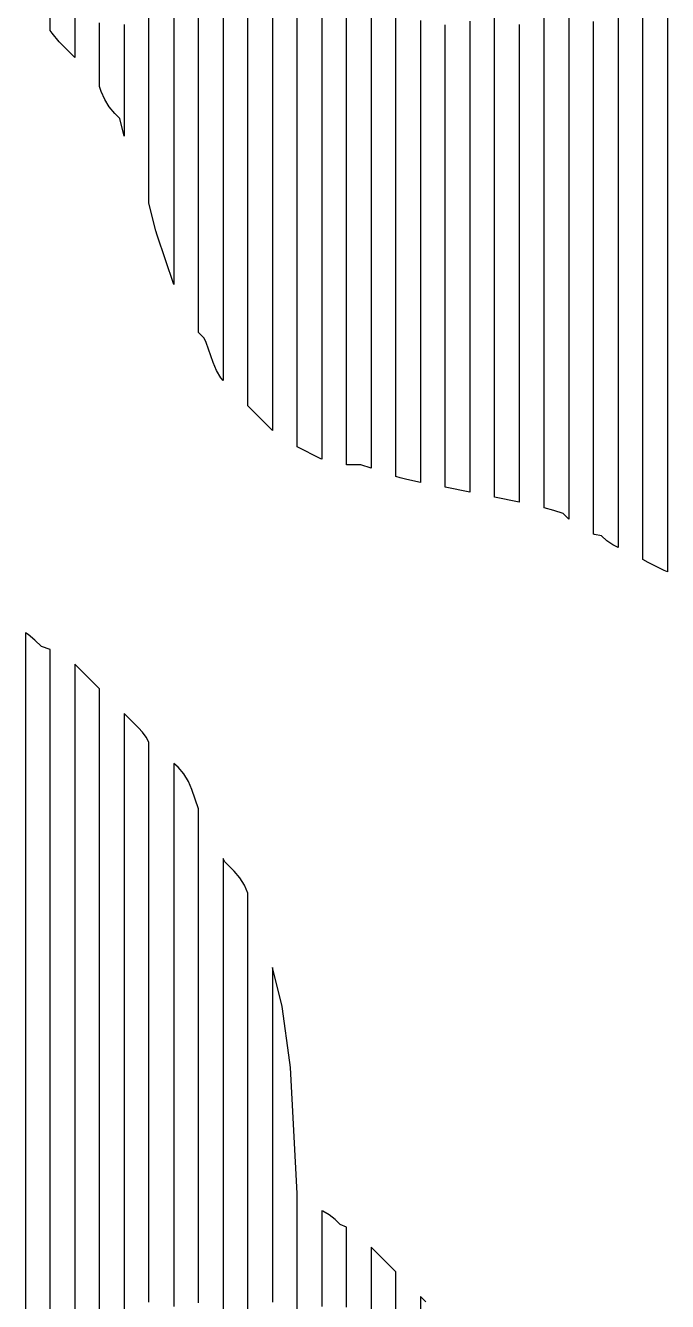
# Model space of a CAD drawing. Header units: metres. Extents: x -6 to 1890, y -8 to 898.
# Drawn here: x 1677.6 to 1781.6, y 435.6 to 642.5 of the extents above; entities that cross this region are included whole.
import ezdxf

# ---------------------------------------------------------------- set-up
doc = ezdxf.new("R2010")
doc.units = ezdxf.units.M
doc.layers.add('PASSADAS_COMPLETAS', color=1, linetype='CONTINUOUS')
doc.layers.add('PECAS_2D', color=3, linetype='CONTINUOUS')

msp = doc.modelspace()

# ---------------------------------------------------------------- linework, layer by layer
at = {"layer": 'PASSADAS_COMPLETAS'}
for points in [[(1701.578, 694.633), (1701.578, 632.739), (1701.578, 631.45), (1701.578, 630.16), (1701.578, 628.871), (1701.578, 627.581), (1701.578, 626.292), (1701.578, 625.003), (1701.578, 623.713), (1701.578, 622.424), (1701.578, 621.134), (1701.578, 600.503), (1698.904, 608.526), (1698.708, 609.196), (1697.578, 613.718), (1697.578, 629.249), (1697.578, 630.543), (1697.578, 631.837), (1697.578, 633.131), (1697.578, 634.425), (1697.578, 635.72), (1697.578, 637.014), (1697.578, 638.308), (1697.578, 639.602), (1697.578, 644.779)], [(1709.578, 687.348), (1709.578, 612.174), (1709.578, 610.877), (1709.578, 608.285), (1709.578, 606.989), (1709.578, 605.693), (1709.578, 604.397), (1709.578, 603.101), (1709.578, 601.805), (1709.578, 599.212), (1709.578, 597.916), (1709.578, 596.62), (1709.578, 584.955), (1709.238, 585.352), (1708.497, 586.552), (1707.952, 587.844), (1706.864, 591.108), (1706.521, 591.794), (1705.578, 592.737), (1705.578, 608.259), (1705.578, 609.552), (1705.578, 610.846), (1705.578, 612.139), (1705.578, 613.433), (1705.578, 614.726), (1705.578, 616.02), (1705.578, 617.313), (1705.578, 618.607), (1705.578, 619.9), (1705.578, 621.193), (1705.578, 623.78), (1705.578, 625.074), (1705.578, 691.041)], [(1717.578, 680.7), (1717.578, 595.031), (1717.578, 593.733), (1717.578, 592.435), (1717.578, 591.137), (1717.578, 589.839), (1717.578, 588.541), (1717.578, 587.243), (1717.578, 585.945), (1717.578, 584.647), (1717.578, 576.859), (1713.578, 580.859), (1713.578, 589.883), (1713.578, 591.172), (1713.578, 592.461), (1713.578, 593.75), (1713.578, 595.039), (1713.578, 597.618), (1713.578, 598.907), (1713.578, 600.196), (1713.578, 609.22), (1713.578, 685.277)], [(1725.578, 674.118), (1725.578, 585.089), (1725.578, 583.798), (1725.578, 582.508), (1725.578, 581.218), (1725.578, 579.927), (1725.578, 578.637), (1725.578, 577.347), (1725.578, 572.186), (1725.441, 572.241), (1721.578, 574.173), (1721.578, 580.63), (1721.578, 581.921), (1721.578, 583.213), (1721.578, 584.504), (1721.578, 585.795), (1721.578, 587.087), (1721.578, 589.669), (1721.578, 677.482)], [(1733.578, 661.585), (1733.578, 581.109), (1733.578, 579.811), (1733.578, 578.513), (1733.578, 577.215), (1733.578, 575.917), (1733.578, 574.619), (1733.578, 570.725), (1731.912, 571.281), (1729.578, 571.281), (1729.578, 575.17), (1729.578, 576.466), (1729.578, 577.763), (1729.578, 579.059), (1729.578, 580.356), (1729.578, 581.652), (1729.578, 582.949), (1729.578, 668.516)], [(1781.578, 661.162), (1781.578, 640.488), (1781.578, 639.196), (1781.578, 637.904), (1781.578, 636.612), (1781.578, 634.028), (1781.578, 632.735), (1781.578, 631.443), (1781.578, 630.151), (1781.578, 628.859), (1781.578, 627.567), (1781.578, 626.275), (1781.578, 624.983), (1781.578, 623.691), (1781.578, 622.398), (1781.578, 621.106), (1781.578, 619.814), (1781.578, 618.522), (1781.578, 615.938), (1781.578, 613.353), (1781.578, 612.061), (1781.578, 610.769), (1781.578, 609.477), (1781.578, 608.185), (1781.578, 604.308), (1781.578, 603.016), (1781.578, 601.724), (1781.578, 600.432), (1781.578, 587.511), (1781.578, 586.219), (1781.578, 584.926), (1781.578, 583.634), (1781.578, 582.342), (1781.578, 581.05), (1781.578, 579.758), (1781.578, 578.466), (1781.578, 577.174), (1781.578, 575.881), (1781.578, 566.837), (1781.578, 565.544), (1781.578, 564.252), (1781.578, 562.96), (1781.578, 561.668), (1781.578, 560.376), (1781.578, 559.084), (1781.578, 553.915), (1781.024, 554.145), (1778.438, 555.437), (1777.578, 555.929), (1777.578, 561.078), (1777.578, 562.365), (1777.578, 563.653), (1777.578, 564.94), (1777.578, 566.227), (1777.578, 567.515), (1777.578, 568.802), (1777.578, 580.387), (1777.578, 581.675), (1777.578, 582.962), (1777.578, 584.249), (1777.578, 585.537), (1777.578, 586.824), (1777.578, 588.111), (1777.578, 590.686), (1777.578, 602.271), (1777.578, 603.559), (1777.578, 604.846), (1777.578, 607.421), (1777.578, 608.708), (1777.578, 609.995), (1777.578, 611.282), (1777.578, 612.57), (1777.578, 613.857), (1777.578, 615.144), (1777.578, 617.719), (1777.578, 619.006), (1777.578, 620.293), (1777.578, 621.581), (1777.578, 622.868), (1777.578, 624.155), (1777.578, 625.443), (1777.578, 626.73), (1777.578, 628.017), (1777.578, 629.304), (1777.578, 630.592), (1777.578, 634.454), (1777.578, 635.741), (1777.578, 637.028), (1777.578, 638.315), (1777.578, 639.603), (1777.578, 640.89), (1777.578, 642.177), (1777.578, 646.039)], [(1741.578, 643.317), (1741.578, 578.758), (1741.578, 577.467), (1741.578, 576.176), (1741.578, 574.884), (1741.578, 573.593), (1741.578, 572.302), (1741.578, 568.428), (1739.36, 568.872), (1738.267, 569.162), (1737.578, 569.392), (1737.578, 573.273), (1737.578, 574.567), (1737.578, 575.861), (1737.578, 577.155), (1737.578, 578.448), (1737.578, 579.742), (1737.578, 583.624), (1737.578, 656.075)], [(1685.578, 645.081), (1685.578, 637.297), (1683.005, 639.869), (1681.869, 641.256), (1681.578, 641.692), (1681.578, 649.448)], [(1757.578, 642.656), (1757.578, 640.075), (1757.578, 637.494), (1757.578, 634.913), (1757.578, 632.332), (1757.578, 629.751), (1757.578, 627.17), (1757.578, 625.88), (1757.578, 624.589), (1757.578, 623.299), (1757.578, 622.009), (1757.578, 620.718), (1757.578, 619.428), (1757.578, 618.137), (1757.578, 616.847), (1757.578, 615.556), (1757.578, 614.266), (1757.578, 612.975), (1757.578, 611.685), (1757.578, 610.394), (1757.578, 609.104), (1757.578, 607.814), (1757.578, 606.523), (1757.578, 605.233), (1757.578, 575.552), (1757.578, 574.262), (1757.578, 572.971), (1757.578, 571.681), (1757.578, 570.39), (1757.578, 569.1), (1757.578, 565.229), (1753.578, 566.029), (1753.578, 569.895), (1753.578, 571.184), (1753.578, 572.473), (1753.578, 573.761), (1753.578, 575.05), (1753.578, 576.339), (1753.578, 608.559), (1753.578, 609.848), (1753.578, 611.137), (1753.578, 612.426), (1753.578, 613.714), (1753.578, 615.003), (1753.578, 616.292), (1753.578, 617.581), (1753.578, 618.87), (1753.578, 620.158), (1753.578, 621.447), (1753.578, 622.736), (1753.578, 624.025), (1753.578, 627.891), (1753.578, 630.469), (1753.578, 633.047), (1753.578, 635.624), (1753.578, 639.491), (1753.578, 642.068), (1753.578, 644.646)], [(1765.578, 643.743), (1765.578, 641.163), (1765.578, 638.583), (1765.578, 636.002), (1765.578, 633.422), (1765.578, 632.132), (1765.578, 630.842), (1765.578, 629.552), (1765.578, 628.262), (1765.578, 626.972), (1765.578, 625.682), (1765.578, 621.811), (1765.578, 620.521), (1765.578, 619.231), (1765.578, 617.941), (1765.578, 616.651), (1765.578, 615.361), (1765.578, 614.071), (1765.578, 612.781), (1765.578, 611.491), (1765.578, 610.201), (1765.578, 608.91), (1765.578, 607.62), (1765.578, 606.33), (1765.578, 605.04), (1765.578, 602.46), (1765.578, 601.17), (1765.578, 599.88), (1765.578, 598.59), (1765.578, 597.3), (1765.578, 596.01), (1765.578, 594.719), (1765.578, 574.078), (1765.578, 572.788), (1765.578, 571.498), (1765.578, 570.208), (1765.578, 568.917), (1765.578, 567.627), (1765.578, 566.337), (1765.578, 562.467), (1764.666, 563.379), (1763.158, 563.881), (1761.578, 564.276), (1761.578, 568.176), (1761.578, 569.476), (1761.578, 570.776), (1761.578, 572.076), (1761.578, 573.376), (1761.578, 574.676), (1761.578, 599.375), (1761.578, 600.675), (1761.578, 601.975), (1761.578, 603.275), (1761.578, 604.575), (1761.578, 605.875), (1761.578, 607.174), (1761.578, 608.474), (1761.578, 609.774), (1761.578, 611.074), (1761.578, 612.374), (1761.578, 613.674), (1761.578, 614.974), (1761.578, 616.274), (1761.578, 617.574), (1761.578, 618.874), (1761.578, 622.774), (1761.578, 624.074), (1761.578, 625.374), (1761.578, 626.674), (1761.578, 627.974), (1761.578, 629.273), (1761.578, 630.573), (1761.578, 634.473), (1761.578, 637.073), (1761.578, 639.673), (1761.578, 642.273), (1761.578, 644.873)], [(1773.578, 644.401), (1773.578, 641.819), (1773.578, 639.236), (1773.578, 637.945), (1773.578, 636.654), (1773.578, 635.362), (1773.578, 634.071), (1773.578, 632.78), (1773.578, 631.489), (1773.578, 627.615), (1773.578, 626.324), (1773.578, 625.033), (1773.578, 623.742), (1773.578, 622.45), (1773.578, 621.159), (1773.578, 619.868), (1773.578, 618.577), (1773.578, 617.285), (1773.578, 615.994), (1773.578, 614.703), (1773.578, 613.412), (1773.578, 612.121), (1773.578, 610.829), (1773.578, 609.538), (1773.578, 608.247), (1773.578, 606.956), (1773.578, 605.664), (1773.578, 604.373), (1773.578, 603.082), (1773.578, 595.335), (1773.578, 594.044), (1773.578, 592.752), (1773.578, 591.461), (1773.578, 590.17), (1773.578, 588.879), (1773.578, 587.587), (1773.578, 586.296), (1773.578, 585.005), (1773.578, 570.802), (1773.578, 569.51), (1773.578, 568.219), (1773.578, 566.928), (1773.578, 565.637), (1773.578, 564.346), (1773.578, 563.054), (1773.578, 557.889), (1772.753, 558.301), (1771.776, 558.959), (1770.894, 559.737), (1769.755, 559.973), (1769.578, 560.034), (1769.578, 565.23), (1769.578, 566.529), (1769.578, 567.827), (1769.578, 569.126), (1769.578, 570.425), (1769.578, 571.724), (1769.578, 573.023), (1769.578, 591.208), (1769.578, 592.507), (1769.578, 593.806), (1769.578, 595.105), (1769.578, 596.404), (1769.578, 597.703), (1769.578, 599.002), (1769.578, 604.198), (1769.578, 606.795), (1769.578, 608.094), (1769.578, 609.393), (1769.578, 611.991), (1769.578, 613.29), (1769.578, 614.589), (1769.578, 615.888), (1769.578, 617.187), (1769.578, 618.486), (1769.578, 619.785), (1769.578, 621.084), (1769.578, 622.383), (1769.578, 623.682), (1769.578, 624.98), (1769.578, 627.578), (1769.578, 628.877), (1769.578, 630.176), (1769.578, 631.475), (1769.578, 632.774), (1769.578, 634.073), (1769.578, 635.372), (1769.578, 637.97), (1769.578, 640.568), (1769.578, 643.165)], [(1693.578, 642.662), (1693.578, 641.371), (1693.578, 640.079), (1693.578, 638.788), (1693.578, 637.497), (1693.578, 636.205), (1693.578, 624.583), (1692.857, 627.433), (1692.054, 628.236), (1691.142, 629.3), (1690.4, 630.5), (1689.855, 631.793), (1689.578, 632.625), (1689.578, 641.652), (1689.578, 642.942)], [(1749.578, 643.209), (1749.578, 640.62), (1749.578, 638.031), (1749.578, 635.442), (1749.578, 632.853), (1749.578, 630.263), (1749.578, 628.969), (1749.578, 626.38), (1749.578, 623.79), (1749.578, 622.496), (1749.578, 619.907), (1749.578, 618.612), (1749.578, 617.318), (1749.578, 616.023), (1749.578, 614.728), (1749.578, 575.891), (1749.578, 574.596), (1749.578, 573.301), (1749.578, 572.007), (1749.578, 570.712), (1749.578, 566.828), (1745.578, 567.628), (1745.578, 571.506), (1745.578, 572.799), (1745.578, 574.091), (1745.578, 575.384), (1745.578, 576.677), (1745.578, 577.969), (1745.578, 632.257), (1745.578, 633.55), (1745.578, 634.842), (1745.578, 636.135), (1745.578, 637.428), (1745.578, 638.72), (1745.578, 641.305), (1745.578, 642.598)], [(1681.578, 380.275), (1681.578, 481.578), (1681.578, 482.876), (1681.578, 484.175), (1681.578, 485.474), (1681.578, 486.773), (1681.578, 488.071), (1681.578, 489.37), (1681.578, 491.968), (1681.578, 494.565), (1681.578, 497.163), (1681.578, 499.76), (1681.578, 502.358), (1681.578, 504.955), (1681.578, 507.553), (1681.578, 510.15), (1681.578, 512.748), (1681.578, 515.345), (1681.578, 517.943), (1681.578, 520.54), (1681.578, 523.138), (1681.578, 525.735), (1681.578, 528.333), (1681.578, 530.93), (1681.578, 533.528), (1681.578, 534.826), (1681.578, 541.32), (1680.137, 541.8), (1679.071, 542.867), (1678.006, 543.779), (1677.578, 544.043), (1677.578, 537.596), (1677.578, 536.307), (1677.578, 533.728), (1677.578, 531.149), (1677.578, 528.57), (1677.578, 525.991), (1677.578, 523.412), (1677.578, 520.833), (1677.578, 518.254), (1677.578, 515.675), (1677.578, 513.096), (1677.578, 510.518), (1677.578, 507.939), (1677.578, 505.36), (1677.578, 502.781), (1677.578, 498.912), (1677.578, 496.334), (1677.578, 493.755), (1677.578, 492.465), (1677.578, 489.886), (1677.578, 488.597), (1677.578, 382.862)], [(1689.578, 370.294), (1689.578, 461.047), (1689.578, 462.343), (1689.578, 463.639), (1689.578, 464.936), (1689.578, 466.232), (1689.578, 467.529), (1689.578, 468.825), (1689.578, 470.122), (1689.578, 471.418), (1689.578, 472.715), (1689.578, 475.308), (1689.578, 477.9), (1689.578, 480.493), (1689.578, 483.086), (1689.578, 485.679), (1689.578, 488.272), (1689.578, 490.865), (1689.578, 493.458), (1689.578, 496.051), (1689.578, 498.644), (1689.578, 501.237), (1689.578, 503.83), (1689.578, 506.423), (1689.578, 509.016), (1689.578, 511.608), (1689.578, 514.201), (1689.578, 516.794), (1689.578, 519.387), (1689.578, 521.98), (1689.578, 524.573), (1689.578, 527.166), (1689.578, 528.462), (1689.578, 534.945), (1685.578, 538.945), (1685.578, 531.205), (1685.578, 529.915), (1685.578, 527.335), (1685.578, 524.755), (1685.578, 522.175), (1685.578, 519.595), (1685.578, 517.015), (1685.578, 514.435), (1685.578, 510.565), (1685.578, 507.985), (1685.578, 505.405), (1685.578, 502.826), (1685.578, 500.246), (1685.578, 497.666), (1685.578, 495.086), (1685.578, 492.506), (1685.578, 489.926), (1685.578, 487.346), (1685.578, 484.766), (1685.578, 482.186), (1685.578, 480.896), (1685.578, 479.606), (1685.578, 478.316), (1685.578, 477.026), (1685.578, 475.736), (1685.578, 474.446), (1685.578, 473.156), (1685.578, 376.408)], [(1697.578, 435.503), (1697.578, 436.8), (1697.578, 438.097), (1697.578, 439.394), (1697.578, 440.691), (1697.578, 441.987), (1697.578, 443.284), (1697.578, 444.581), (1697.578, 445.878), (1697.578, 447.175), (1697.578, 448.472), (1697.578, 449.769), (1697.578, 451.066), (1697.578, 452.363), (1697.578, 453.659), (1697.578, 456.253), (1697.578, 458.847), (1697.578, 460.144), (1697.578, 461.441), (1697.578, 464.035), (1697.578, 465.331), (1697.578, 467.925), (1697.578, 470.519), (1697.578, 473.113), (1697.578, 475.707), (1697.578, 478.3), (1697.578, 479.597), (1697.578, 482.191), (1697.578, 484.785), (1697.578, 487.379), (1697.578, 489.972), (1697.578, 492.566), (1697.578, 495.16), (1697.578, 497.754), (1697.578, 500.348), (1697.578, 502.941), (1697.578, 505.535), (1697.578, 508.129), (1697.578, 510.723), (1697.578, 513.317), (1697.578, 515.91), (1697.578, 518.504), (1697.578, 526.285), (1697.098, 527.13), (1696.526, 527.923), (1695.875, 528.648), (1693.578, 530.945), (1693.578, 524.475), (1693.578, 523.181), (1693.578, 520.594), (1693.578, 518.006), (1693.578, 515.418), (1693.578, 512.83), (1693.578, 510.242), (1693.578, 507.655), (1693.578, 503.773), (1693.578, 501.185), (1693.578, 498.597), (1693.578, 496.009), (1693.578, 493.422), (1693.578, 490.834), (1693.578, 488.246), (1693.578, 485.658), (1693.578, 483.07), (1693.578, 480.483), (1693.578, 477.895), (1693.578, 475.307), (1693.578, 472.719), (1693.578, 470.131), (1693.578, 467.544), (1693.578, 464.956), (1693.578, 462.368), (1693.578, 459.78), (1693.578, 458.486), (1693.578, 457.192), (1693.578, 455.899), (1693.578, 453.311), (1693.578, 452.017), (1693.578, 449.429), (1693.578, 448.135), (1693.578, 446.841), (1693.578, 445.547), (1693.578, 444.253), (1693.578, 442.96), (1693.578, 422.257)], [(1705.578, 435.423), (1705.578, 436.714), (1705.578, 438.006), (1705.578, 440.589), (1705.578, 441.881), (1705.578, 443.172), (1705.578, 444.464), (1705.578, 447.047), (1705.578, 448.339), (1705.578, 449.63), (1705.578, 450.922), (1705.578, 452.214), (1705.578, 453.505), (1705.578, 454.797), (1705.578, 456.088), (1705.578, 457.38), (1705.578, 458.672), (1705.578, 459.963), (1705.578, 461.255), (1705.578, 462.547), (1705.578, 463.838), (1705.578, 465.13), (1705.578, 466.421), (1705.578, 467.713), (1705.578, 469.005), (1705.578, 471.588), (1705.578, 474.171), (1705.578, 476.754), (1705.578, 478.046), (1705.578, 480.629), (1705.578, 483.212), (1705.578, 484.504), (1705.578, 487.087), (1705.578, 489.67), (1705.578, 492.254), (1705.578, 494.837), (1705.578, 497.42), (1705.578, 500.003), (1705.578, 502.586), (1705.578, 505.17), (1705.578, 506.461), (1705.578, 515.503), (1704.536, 518.628), (1703.988, 519.927), (1703.23, 521.147), (1702.282, 522.24), (1701.578, 522.83), (1701.578, 513.768), (1701.578, 512.474), (1701.578, 509.884), (1701.578, 507.295), (1701.578, 504.706), (1701.578, 502.117), (1701.578, 499.528), (1701.578, 496.938), (1701.578, 494.349), (1701.578, 491.76), (1701.578, 489.171), (1701.578, 486.582), (1701.578, 483.992), (1701.578, 481.403), (1701.578, 478.814), (1701.578, 476.225), (1701.578, 474.93), (1701.578, 472.341), (1701.578, 471.046), (1701.578, 468.457), (1701.578, 467.163), (1701.578, 464.573), (1701.578, 463.279), (1701.578, 461.984), (1701.578, 460.69), (1701.578, 459.395), (1701.578, 458.1), (1701.578, 456.806), (1701.578, 455.511), (1701.578, 452.922), (1701.578, 451.628), (1701.578, 450.333), (1701.578, 449.038), (1701.578, 447.744), (1701.578, 446.449), (1701.578, 445.155), (1701.578, 443.86), (1701.578, 442.565), (1701.578, 441.271), (1701.578, 439.976), (1701.578, 438.682), (1701.578, 437.387), (1701.578, 436.092), (1701.578, 434.798)], [(1713.578, 433.237), (1713.578, 435.825), (1713.578, 438.414), (1713.578, 443.592), (1713.578, 444.886), (1713.578, 446.181), (1713.578, 447.475), (1713.578, 448.769), (1713.578, 451.358), (1713.578, 452.652), (1713.578, 453.947), (1713.578, 455.241), (1713.578, 456.536), (1713.578, 457.83), (1713.578, 459.124), (1713.578, 460.419), (1713.578, 461.713), (1713.578, 464.302), (1713.578, 465.596), (1713.578, 466.891), (1713.578, 468.185), (1713.578, 469.48), (1713.578, 470.774), (1713.578, 472.068), (1713.578, 473.363), (1713.578, 474.657), (1713.578, 475.952), (1713.578, 477.246), (1713.578, 478.54), (1713.578, 479.835), (1713.578, 481.129), (1713.578, 482.423), (1713.578, 483.718), (1713.578, 501.839), (1713.04, 503.116), (1712.298, 504.316), (1711.386, 505.381), (1709.845, 506.922), (1709.578, 507.456), (1709.578, 497.13), (1709.578, 495.84), (1709.578, 494.549), (1709.578, 491.967), (1709.578, 489.386), (1709.578, 488.095), (1709.578, 485.514), (1709.578, 482.932), (1709.578, 481.642), (1709.578, 480.351), (1709.578, 479.06), (1709.578, 477.769), (1709.578, 476.479), (1709.578, 475.188), (1709.578, 473.897), (1709.578, 472.607), (1709.578, 470.025), (1709.578, 468.734), (1709.578, 467.444), (1709.578, 466.153), (1709.578, 464.862), (1709.578, 463.571), (1709.578, 462.281), (1709.578, 460.99), (1709.578, 459.699), (1709.578, 458.408), (1709.578, 457.118), (1709.578, 455.827), (1709.578, 454.536), (1709.578, 453.246), (1709.578, 451.955), (1709.578, 450.664), (1709.578, 449.373), (1709.578, 448.083), (1709.578, 445.501), (1709.578, 442.92), (1709.578, 441.629), (1709.578, 440.338), (1709.578, 439.048), (1709.578, 437.757), (1709.578, 436.466), (1709.578, 433.885)], [(1721.578, 432.364), (1721.578, 436.257), (1721.578, 438.853), (1721.578, 441.448), (1721.578, 444.044), (1721.578, 445.342), (1721.578, 446.639), (1721.578, 453.128), (1720.502, 473.572), (1720.423, 474.381), (1719.13, 483.429), (1718.95, 484.349), (1717.658, 489.52), (1717.578, 489.793), (1717.578, 448.439), (1717.578, 447.147), (1717.578, 443.27), (1717.578, 440.685), (1717.578, 438.101), (1717.578, 435.516)], [(1729.578, 434.714), (1729.578, 437.305), (1729.578, 439.896), (1729.578, 441.191), (1729.578, 447.667), (1728.574, 448.098), (1727.73, 448.935), (1726.776, 449.661), (1725.734, 450.256), (1725.578, 450.319), (1725.578, 443.857), (1725.578, 442.565), (1725.578, 439.98), (1725.578, 437.396), (1725.578, 434.811)], [(1737.578, 433.927), (1737.578, 440.411), (1733.578, 444.411), (1733.578, 437.925), (1733.578, 436.628), (1733.578, 434.033)], [(1742.409, 435.58), (1741.578, 436.411), (1741.578, 429.965)]]:
    msp.add_lwpolyline(points, dxfattribs=at)
at = {"layer": 'PECAS_2D'}
for points in [[(1701.578, 694.633), (1701.578, 632.739), (1701.578, 631.45), (1701.578, 630.16), (1701.578, 628.871), (1701.578, 627.581), (1701.578, 626.292), (1701.578, 625.003), (1701.578, 623.713), (1701.578, 622.424), (1701.578, 621.134), (1701.578, 600.503), (1698.904, 608.526), (1698.708, 609.196), (1697.578, 613.718), (1697.578, 629.249), (1697.578, 630.543), (1697.578, 631.837), (1697.578, 633.131), (1697.578, 634.425), (1697.578, 635.72), (1697.578, 637.014), (1697.578, 638.308), (1697.578, 639.602), (1697.578, 644.779)], [(1709.578, 687.348), (1709.578, 612.174), (1709.578, 610.877), (1709.578, 608.285), (1709.578, 606.989), (1709.578, 605.693), (1709.578, 604.397), (1709.578, 603.101), (1709.578, 601.805), (1709.578, 599.212), (1709.578, 597.916), (1709.578, 596.62), (1709.578, 584.955), (1709.238, 585.352), (1708.497, 586.552), (1707.952, 587.844), (1706.864, 591.108), (1706.521, 591.794), (1705.578, 592.737), (1705.578, 608.259), (1705.578, 609.552), (1705.578, 610.846), (1705.578, 612.139), (1705.578, 613.433), (1705.578, 614.726), (1705.578, 616.02), (1705.578, 617.313), (1705.578, 618.607), (1705.578, 619.9), (1705.578, 621.193), (1705.578, 623.78), (1705.578, 625.074), (1705.578, 691.041)], [(1717.578, 680.7), (1717.578, 595.031), (1717.578, 593.733), (1717.578, 592.435), (1717.578, 591.137), (1717.578, 589.839), (1717.578, 588.541), (1717.578, 587.243), (1717.578, 585.945), (1717.578, 584.647), (1717.578, 576.859), (1713.578, 580.859), (1713.578, 589.883), (1713.578, 591.172), (1713.578, 592.461), (1713.578, 593.75), (1713.578, 595.039), (1713.578, 597.618), (1713.578, 598.907), (1713.578, 600.196), (1713.578, 609.22), (1713.578, 685.277)], [(1725.578, 674.118), (1725.578, 585.089), (1725.578, 583.798), (1725.578, 582.508), (1725.578, 581.218), (1725.578, 579.927), (1725.578, 578.637), (1725.578, 577.347), (1725.578, 572.186), (1725.441, 572.241), (1721.578, 574.173), (1721.578, 580.63), (1721.578, 581.921), (1721.578, 583.213), (1721.578, 584.504), (1721.578, 585.795), (1721.578, 587.087), (1721.578, 589.669), (1721.578, 677.482)], [(1733.578, 661.585), (1733.578, 581.109), (1733.578, 579.811), (1733.578, 578.513), (1733.578, 577.215), (1733.578, 575.917), (1733.578, 574.619), (1733.578, 570.725), (1731.912, 571.281), (1729.578, 571.281), (1729.578, 575.17), (1729.578, 576.466), (1729.578, 577.763), (1729.578, 579.059), (1729.578, 580.356), (1729.578, 581.652), (1729.578, 582.949), (1729.578, 668.516)], [(1781.578, 661.162), (1781.578, 640.488), (1781.578, 639.196), (1781.578, 637.904), (1781.578, 636.612), (1781.578, 634.028), (1781.578, 632.735), (1781.578, 631.443), (1781.578, 630.151), (1781.578, 628.859), (1781.578, 627.567), (1781.578, 626.275), (1781.578, 624.983), (1781.578, 623.691), (1781.578, 622.398), (1781.578, 621.106), (1781.578, 619.814), (1781.578, 618.522), (1781.578, 615.938), (1781.578, 613.353), (1781.578, 612.061), (1781.578, 610.769), (1781.578, 609.477), (1781.578, 608.185), (1781.578, 604.308), (1781.578, 603.016), (1781.578, 601.724), (1781.578, 600.432), (1781.578, 587.511), (1781.578, 586.219), (1781.578, 584.926), (1781.578, 583.634), (1781.578, 582.342), (1781.578, 581.05), (1781.578, 579.758), (1781.578, 578.466), (1781.578, 577.174), (1781.578, 575.881), (1781.578, 566.837), (1781.578, 565.544), (1781.578, 564.252), (1781.578, 562.96), (1781.578, 561.668), (1781.578, 560.376), (1781.578, 559.084), (1781.578, 553.915), (1781.024, 554.145), (1778.438, 555.437), (1777.578, 555.929), (1777.578, 561.078), (1777.578, 562.365), (1777.578, 563.653), (1777.578, 564.94), (1777.578, 566.227), (1777.578, 567.515), (1777.578, 568.802), (1777.578, 580.387), (1777.578, 581.675), (1777.578, 582.962), (1777.578, 584.249), (1777.578, 585.537), (1777.578, 586.824), (1777.578, 588.111), (1777.578, 590.686), (1777.578, 602.271), (1777.578, 603.559), (1777.578, 604.846), (1777.578, 607.421), (1777.578, 608.708), (1777.578, 609.995), (1777.578, 611.282), (1777.578, 612.57), (1777.578, 613.857), (1777.578, 615.144), (1777.578, 617.719), (1777.578, 619.006), (1777.578, 620.293), (1777.578, 621.581), (1777.578, 622.868), (1777.578, 624.155), (1777.578, 625.443), (1777.578, 626.73), (1777.578, 628.017), (1777.578, 629.304), (1777.578, 630.592), (1777.578, 634.454), (1777.578, 635.741), (1777.578, 637.028), (1777.578, 638.315), (1777.578, 639.603), (1777.578, 640.89), (1777.578, 642.177), (1777.578, 646.039)], [(1741.578, 643.317), (1741.578, 578.758), (1741.578, 577.467), (1741.578, 576.176), (1741.578, 574.884), (1741.578, 573.593), (1741.578, 572.302), (1741.578, 568.428), (1739.36, 568.872), (1738.267, 569.162), (1737.578, 569.392), (1737.578, 573.273), (1737.578, 574.567), (1737.578, 575.861), (1737.578, 577.155), (1737.578, 578.448), (1737.578, 579.742), (1737.578, 583.624), (1737.578, 656.075)], [(1685.578, 645.081), (1685.578, 637.297), (1683.005, 639.869), (1681.869, 641.256), (1681.578, 641.692), (1681.578, 649.448)], [(1757.578, 642.656), (1757.578, 640.075), (1757.578, 637.494), (1757.578, 634.913), (1757.578, 632.332), (1757.578, 629.751), (1757.578, 627.17), (1757.578, 625.88), (1757.578, 624.589), (1757.578, 623.299), (1757.578, 622.009), (1757.578, 620.718), (1757.578, 619.428), (1757.578, 618.137), (1757.578, 616.847), (1757.578, 615.556), (1757.578, 614.266), (1757.578, 612.975), (1757.578, 611.685), (1757.578, 610.394), (1757.578, 609.104), (1757.578, 607.814), (1757.578, 606.523), (1757.578, 605.233), (1757.578, 575.552), (1757.578, 574.262), (1757.578, 572.971), (1757.578, 571.681), (1757.578, 570.39), (1757.578, 569.1), (1757.578, 565.229), (1753.578, 566.029), (1753.578, 569.895), (1753.578, 571.184), (1753.578, 572.473), (1753.578, 573.761), (1753.578, 575.05), (1753.578, 576.339), (1753.578, 608.559), (1753.578, 609.848), (1753.578, 611.137), (1753.578, 612.426), (1753.578, 613.714), (1753.578, 615.003), (1753.578, 616.292), (1753.578, 617.581), (1753.578, 618.87), (1753.578, 620.158), (1753.578, 621.447), (1753.578, 622.736), (1753.578, 624.025), (1753.578, 627.891), (1753.578, 630.469), (1753.578, 633.047), (1753.578, 635.624), (1753.578, 639.491), (1753.578, 642.068), (1753.578, 644.646)], [(1765.578, 643.743), (1765.578, 641.163), (1765.578, 638.583), (1765.578, 636.002), (1765.578, 633.422), (1765.578, 632.132), (1765.578, 630.842), (1765.578, 629.552), (1765.578, 628.262), (1765.578, 626.972), (1765.578, 625.682), (1765.578, 621.811), (1765.578, 620.521), (1765.578, 619.231), (1765.578, 617.941), (1765.578, 616.651), (1765.578, 615.361), (1765.578, 614.071), (1765.578, 612.781), (1765.578, 611.491), (1765.578, 610.201), (1765.578, 608.91), (1765.578, 607.62), (1765.578, 606.33), (1765.578, 605.04), (1765.578, 602.46), (1765.578, 601.17), (1765.578, 599.88), (1765.578, 598.59), (1765.578, 597.3), (1765.578, 596.01), (1765.578, 594.719), (1765.578, 574.078), (1765.578, 572.788), (1765.578, 571.498), (1765.578, 570.208), (1765.578, 568.917), (1765.578, 567.627), (1765.578, 566.337), (1765.578, 562.467), (1764.666, 563.379), (1763.158, 563.881), (1761.578, 564.276), (1761.578, 568.176), (1761.578, 569.476), (1761.578, 570.776), (1761.578, 572.076), (1761.578, 573.376), (1761.578, 574.676), (1761.578, 599.375), (1761.578, 600.675), (1761.578, 601.975), (1761.578, 603.275), (1761.578, 604.575), (1761.578, 605.875), (1761.578, 607.174), (1761.578, 608.474), (1761.578, 609.774), (1761.578, 611.074), (1761.578, 612.374), (1761.578, 613.674), (1761.578, 614.974), (1761.578, 616.274), (1761.578, 617.574), (1761.578, 618.874), (1761.578, 622.774), (1761.578, 624.074), (1761.578, 625.374), (1761.578, 626.674), (1761.578, 627.974), (1761.578, 629.273), (1761.578, 630.573), (1761.578, 634.473), (1761.578, 637.073), (1761.578, 639.673), (1761.578, 642.273), (1761.578, 644.873)], [(1773.578, 644.401), (1773.578, 641.819), (1773.578, 639.236), (1773.578, 637.945), (1773.578, 636.654), (1773.578, 635.362), (1773.578, 634.071), (1773.578, 632.78), (1773.578, 631.489), (1773.578, 627.615), (1773.578, 626.324), (1773.578, 625.033), (1773.578, 623.742), (1773.578, 622.45), (1773.578, 621.159), (1773.578, 619.868), (1773.578, 618.577), (1773.578, 617.285), (1773.578, 615.994), (1773.578, 614.703), (1773.578, 613.412), (1773.578, 612.121), (1773.578, 610.829), (1773.578, 609.538), (1773.578, 608.247), (1773.578, 606.956), (1773.578, 605.664), (1773.578, 604.373), (1773.578, 603.082), (1773.578, 595.335), (1773.578, 594.044), (1773.578, 592.752), (1773.578, 591.461), (1773.578, 590.17), (1773.578, 588.879), (1773.578, 587.587), (1773.578, 586.296), (1773.578, 585.005), (1773.578, 570.802), (1773.578, 569.51), (1773.578, 568.219), (1773.578, 566.928), (1773.578, 565.637), (1773.578, 564.346), (1773.578, 563.054), (1773.578, 557.889), (1772.753, 558.301), (1771.776, 558.959), (1770.894, 559.737), (1769.755, 559.973), (1769.578, 560.034), (1769.578, 565.23), (1769.578, 566.529), (1769.578, 567.827), (1769.578, 569.126), (1769.578, 570.425), (1769.578, 571.724), (1769.578, 573.023), (1769.578, 591.208), (1769.578, 592.507), (1769.578, 593.806), (1769.578, 595.105), (1769.578, 596.404), (1769.578, 597.703), (1769.578, 599.002), (1769.578, 604.198), (1769.578, 606.795), (1769.578, 608.094), (1769.578, 609.393), (1769.578, 611.991), (1769.578, 613.29), (1769.578, 614.589), (1769.578, 615.888), (1769.578, 617.187), (1769.578, 618.486), (1769.578, 619.785), (1769.578, 621.084), (1769.578, 622.383), (1769.578, 623.682), (1769.578, 624.98), (1769.578, 627.578), (1769.578, 628.877), (1769.578, 630.176), (1769.578, 631.475), (1769.578, 632.774), (1769.578, 634.073), (1769.578, 635.372), (1769.578, 637.97), (1769.578, 640.568), (1769.578, 643.165)], [(1693.578, 642.662), (1693.578, 641.371), (1693.578, 640.079), (1693.578, 638.788), (1693.578, 637.497), (1693.578, 636.205), (1693.578, 624.583), (1692.857, 627.433), (1692.054, 628.236), (1691.142, 629.3), (1690.4, 630.5), (1689.855, 631.793), (1689.578, 632.625), (1689.578, 641.652), (1689.578, 642.942)], [(1749.578, 643.209), (1749.578, 640.62), (1749.578, 638.031), (1749.578, 635.442), (1749.578, 632.853), (1749.578, 630.263), (1749.578, 628.969), (1749.578, 626.38), (1749.578, 623.79), (1749.578, 622.496), (1749.578, 619.907), (1749.578, 618.612), (1749.578, 617.318), (1749.578, 616.023), (1749.578, 614.728), (1749.578, 575.891), (1749.578, 574.596), (1749.578, 573.301), (1749.578, 572.007), (1749.578, 570.712), (1749.578, 566.828), (1745.578, 567.628), (1745.578, 571.506), (1745.578, 572.799), (1745.578, 574.091), (1745.578, 575.384), (1745.578, 576.677), (1745.578, 577.969), (1745.578, 632.257), (1745.578, 633.55), (1745.578, 634.842), (1745.578, 636.135), (1745.578, 637.428), (1745.578, 638.72), (1745.578, 641.305), (1745.578, 642.598)], [(1681.578, 380.275), (1681.578, 481.578), (1681.578, 482.876), (1681.578, 484.175), (1681.578, 485.474), (1681.578, 486.773), (1681.578, 488.071), (1681.578, 489.37), (1681.578, 491.968), (1681.578, 494.565), (1681.578, 497.163), (1681.578, 499.76), (1681.578, 502.358), (1681.578, 504.955), (1681.578, 507.553), (1681.578, 510.15), (1681.578, 512.748), (1681.578, 515.345), (1681.578, 517.943), (1681.578, 520.54), (1681.578, 523.138), (1681.578, 525.735), (1681.578, 528.333), (1681.578, 530.93), (1681.578, 533.528), (1681.578, 534.826), (1681.578, 541.32), (1680.137, 541.8), (1679.071, 542.867), (1678.006, 543.779), (1677.578, 544.043), (1677.578, 537.596), (1677.578, 536.307), (1677.578, 533.728), (1677.578, 531.149), (1677.578, 528.57), (1677.578, 525.991), (1677.578, 523.412), (1677.578, 520.833), (1677.578, 518.254), (1677.578, 515.675), (1677.578, 513.096), (1677.578, 510.518), (1677.578, 507.939), (1677.578, 505.36), (1677.578, 502.781), (1677.578, 498.912), (1677.578, 496.334), (1677.578, 493.755), (1677.578, 492.465), (1677.578, 489.886), (1677.578, 488.597), (1677.578, 382.862)], [(1689.578, 370.294), (1689.578, 461.047), (1689.578, 462.343), (1689.578, 463.639), (1689.578, 464.936), (1689.578, 466.232), (1689.578, 467.529), (1689.578, 468.825), (1689.578, 470.122), (1689.578, 471.418), (1689.578, 472.715), (1689.578, 475.308), (1689.578, 477.9), (1689.578, 480.493), (1689.578, 483.086), (1689.578, 485.679), (1689.578, 488.272), (1689.578, 490.865), (1689.578, 493.458), (1689.578, 496.051), (1689.578, 498.644), (1689.578, 501.237), (1689.578, 503.83), (1689.578, 506.423), (1689.578, 509.016), (1689.578, 511.608), (1689.578, 514.201), (1689.578, 516.794), (1689.578, 519.387), (1689.578, 521.98), (1689.578, 524.573), (1689.578, 527.166), (1689.578, 528.462), (1689.578, 534.945), (1685.578, 538.945), (1685.578, 531.205), (1685.578, 529.915), (1685.578, 527.335), (1685.578, 524.755), (1685.578, 522.175), (1685.578, 519.595), (1685.578, 517.015), (1685.578, 514.435), (1685.578, 510.565), (1685.578, 507.985), (1685.578, 505.405), (1685.578, 502.826), (1685.578, 500.246), (1685.578, 497.666), (1685.578, 495.086), (1685.578, 492.506), (1685.578, 489.926), (1685.578, 487.346), (1685.578, 484.766), (1685.578, 482.186), (1685.578, 480.896), (1685.578, 479.606), (1685.578, 478.316), (1685.578, 477.026), (1685.578, 475.736), (1685.578, 474.446), (1685.578, 473.156), (1685.578, 376.408)], [(1697.578, 435.503), (1697.578, 436.8), (1697.578, 438.097), (1697.578, 439.394), (1697.578, 440.691), (1697.578, 441.987), (1697.578, 443.284), (1697.578, 444.581), (1697.578, 445.878), (1697.578, 447.175), (1697.578, 448.472), (1697.578, 449.769), (1697.578, 451.066), (1697.578, 452.363), (1697.578, 453.659), (1697.578, 456.253), (1697.578, 458.847), (1697.578, 460.144), (1697.578, 461.441), (1697.578, 464.035), (1697.578, 465.331), (1697.578, 467.925), (1697.578, 470.519), (1697.578, 473.113), (1697.578, 475.707), (1697.578, 478.3), (1697.578, 479.597), (1697.578, 482.191), (1697.578, 484.785), (1697.578, 487.379), (1697.578, 489.972), (1697.578, 492.566), (1697.578, 495.16), (1697.578, 497.754), (1697.578, 500.348), (1697.578, 502.941), (1697.578, 505.535), (1697.578, 508.129), (1697.578, 510.723), (1697.578, 513.317), (1697.578, 515.91), (1697.578, 518.504), (1697.578, 526.285), (1697.098, 527.13), (1696.526, 527.923), (1695.875, 528.648), (1693.578, 530.945), (1693.578, 524.475), (1693.578, 523.181), (1693.578, 520.594), (1693.578, 518.006), (1693.578, 515.418), (1693.578, 512.83), (1693.578, 510.242), (1693.578, 507.655), (1693.578, 503.773), (1693.578, 501.185), (1693.578, 498.597), (1693.578, 496.009), (1693.578, 493.422), (1693.578, 490.834), (1693.578, 488.246), (1693.578, 485.658), (1693.578, 483.07), (1693.578, 480.483), (1693.578, 477.895), (1693.578, 475.307), (1693.578, 472.719), (1693.578, 470.131), (1693.578, 467.544), (1693.578, 464.956), (1693.578, 462.368), (1693.578, 459.78), (1693.578, 458.486), (1693.578, 457.192), (1693.578, 455.899), (1693.578, 453.311), (1693.578, 452.017), (1693.578, 449.429), (1693.578, 448.135), (1693.578, 446.841), (1693.578, 445.547), (1693.578, 444.253), (1693.578, 442.96), (1693.578, 422.257)], [(1705.578, 435.423), (1705.578, 436.714), (1705.578, 438.006), (1705.578, 440.589), (1705.578, 441.881), (1705.578, 443.172), (1705.578, 444.464), (1705.578, 447.047), (1705.578, 448.339), (1705.578, 449.63), (1705.578, 450.922), (1705.578, 452.214), (1705.578, 453.505), (1705.578, 454.797), (1705.578, 456.088), (1705.578, 457.38), (1705.578, 458.672), (1705.578, 459.963), (1705.578, 461.255), (1705.578, 462.547), (1705.578, 463.838), (1705.578, 465.13), (1705.578, 466.421), (1705.578, 467.713), (1705.578, 469.005), (1705.578, 471.588), (1705.578, 474.171), (1705.578, 476.754), (1705.578, 478.046), (1705.578, 480.629), (1705.578, 483.212), (1705.578, 484.504), (1705.578, 487.087), (1705.578, 489.67), (1705.578, 492.254), (1705.578, 494.837), (1705.578, 497.42), (1705.578, 500.003), (1705.578, 502.586), (1705.578, 505.17), (1705.578, 506.461), (1705.578, 515.503), (1704.536, 518.628), (1703.988, 519.927), (1703.23, 521.147), (1702.282, 522.24), (1701.578, 522.83), (1701.578, 513.768), (1701.578, 512.474), (1701.578, 509.884), (1701.578, 507.295), (1701.578, 504.706), (1701.578, 502.117), (1701.578, 499.528), (1701.578, 496.938), (1701.578, 494.349), (1701.578, 491.76), (1701.578, 489.171), (1701.578, 486.582), (1701.578, 483.992), (1701.578, 481.403), (1701.578, 478.814), (1701.578, 476.225), (1701.578, 474.93), (1701.578, 472.341), (1701.578, 471.046), (1701.578, 468.457), (1701.578, 467.163), (1701.578, 464.573), (1701.578, 463.279), (1701.578, 461.984), (1701.578, 460.69), (1701.578, 459.395), (1701.578, 458.1), (1701.578, 456.806), (1701.578, 455.511), (1701.578, 452.922), (1701.578, 451.628), (1701.578, 450.333), (1701.578, 449.038), (1701.578, 447.744), (1701.578, 446.449), (1701.578, 445.155), (1701.578, 443.86), (1701.578, 442.565), (1701.578, 441.271), (1701.578, 439.976), (1701.578, 438.682), (1701.578, 437.387), (1701.578, 436.092), (1701.578, 434.798)], [(1713.578, 433.237), (1713.578, 435.825), (1713.578, 438.414), (1713.578, 443.592), (1713.578, 444.886), (1713.578, 446.181), (1713.578, 447.475), (1713.578, 448.769), (1713.578, 451.358), (1713.578, 452.652), (1713.578, 453.947), (1713.578, 455.241), (1713.578, 456.536), (1713.578, 457.83), (1713.578, 459.124), (1713.578, 460.419), (1713.578, 461.713), (1713.578, 464.302), (1713.578, 465.596), (1713.578, 466.891), (1713.578, 468.185), (1713.578, 469.48), (1713.578, 470.774), (1713.578, 472.068), (1713.578, 473.363), (1713.578, 474.657), (1713.578, 475.952), (1713.578, 477.246), (1713.578, 478.54), (1713.578, 479.835), (1713.578, 481.129), (1713.578, 482.423), (1713.578, 483.718), (1713.578, 501.839), (1713.04, 503.116), (1712.298, 504.316), (1711.386, 505.381), (1709.845, 506.922), (1709.578, 507.456), (1709.578, 497.13), (1709.578, 495.84), (1709.578, 494.549), (1709.578, 491.967), (1709.578, 489.386), (1709.578, 488.095), (1709.578, 485.514), (1709.578, 482.932), (1709.578, 481.642), (1709.578, 480.351), (1709.578, 479.06), (1709.578, 477.769), (1709.578, 476.479), (1709.578, 475.188), (1709.578, 473.897), (1709.578, 472.607), (1709.578, 470.025), (1709.578, 468.734), (1709.578, 467.444), (1709.578, 466.153), (1709.578, 464.862), (1709.578, 463.571), (1709.578, 462.281), (1709.578, 460.99), (1709.578, 459.699), (1709.578, 458.408), (1709.578, 457.118), (1709.578, 455.827), (1709.578, 454.536), (1709.578, 453.246), (1709.578, 451.955), (1709.578, 450.664), (1709.578, 449.373), (1709.578, 448.083), (1709.578, 445.501), (1709.578, 442.92), (1709.578, 441.629), (1709.578, 440.338), (1709.578, 439.048), (1709.578, 437.757), (1709.578, 436.466), (1709.578, 433.885)], [(1721.578, 432.364), (1721.578, 436.257), (1721.578, 438.853), (1721.578, 441.448), (1721.578, 444.044), (1721.578, 445.342), (1721.578, 446.639), (1721.578, 453.128), (1720.502, 473.572), (1720.423, 474.381), (1719.13, 483.429), (1718.95, 484.349), (1717.658, 489.52), (1717.578, 489.793), (1717.578, 448.439), (1717.578, 447.147), (1717.578, 443.27), (1717.578, 440.685), (1717.578, 438.101), (1717.578, 435.516)], [(1729.578, 434.714), (1729.578, 437.305), (1729.578, 439.896), (1729.578, 441.191), (1729.578, 447.667), (1728.574, 448.098), (1727.73, 448.935), (1726.776, 449.661), (1725.734, 450.256), (1725.578, 450.319), (1725.578, 443.857), (1725.578, 442.565), (1725.578, 439.98), (1725.578, 437.396), (1725.578, 434.811)], [(1737.578, 433.927), (1737.578, 440.411), (1733.578, 444.411), (1733.578, 437.925), (1733.578, 436.628), (1733.578, 434.033)], [(1742.409, 435.58), (1741.578, 436.411), (1741.578, 429.965)]]:
    msp.add_lwpolyline(points, dxfattribs=at)

doc.saveas('drawing.dxf')
